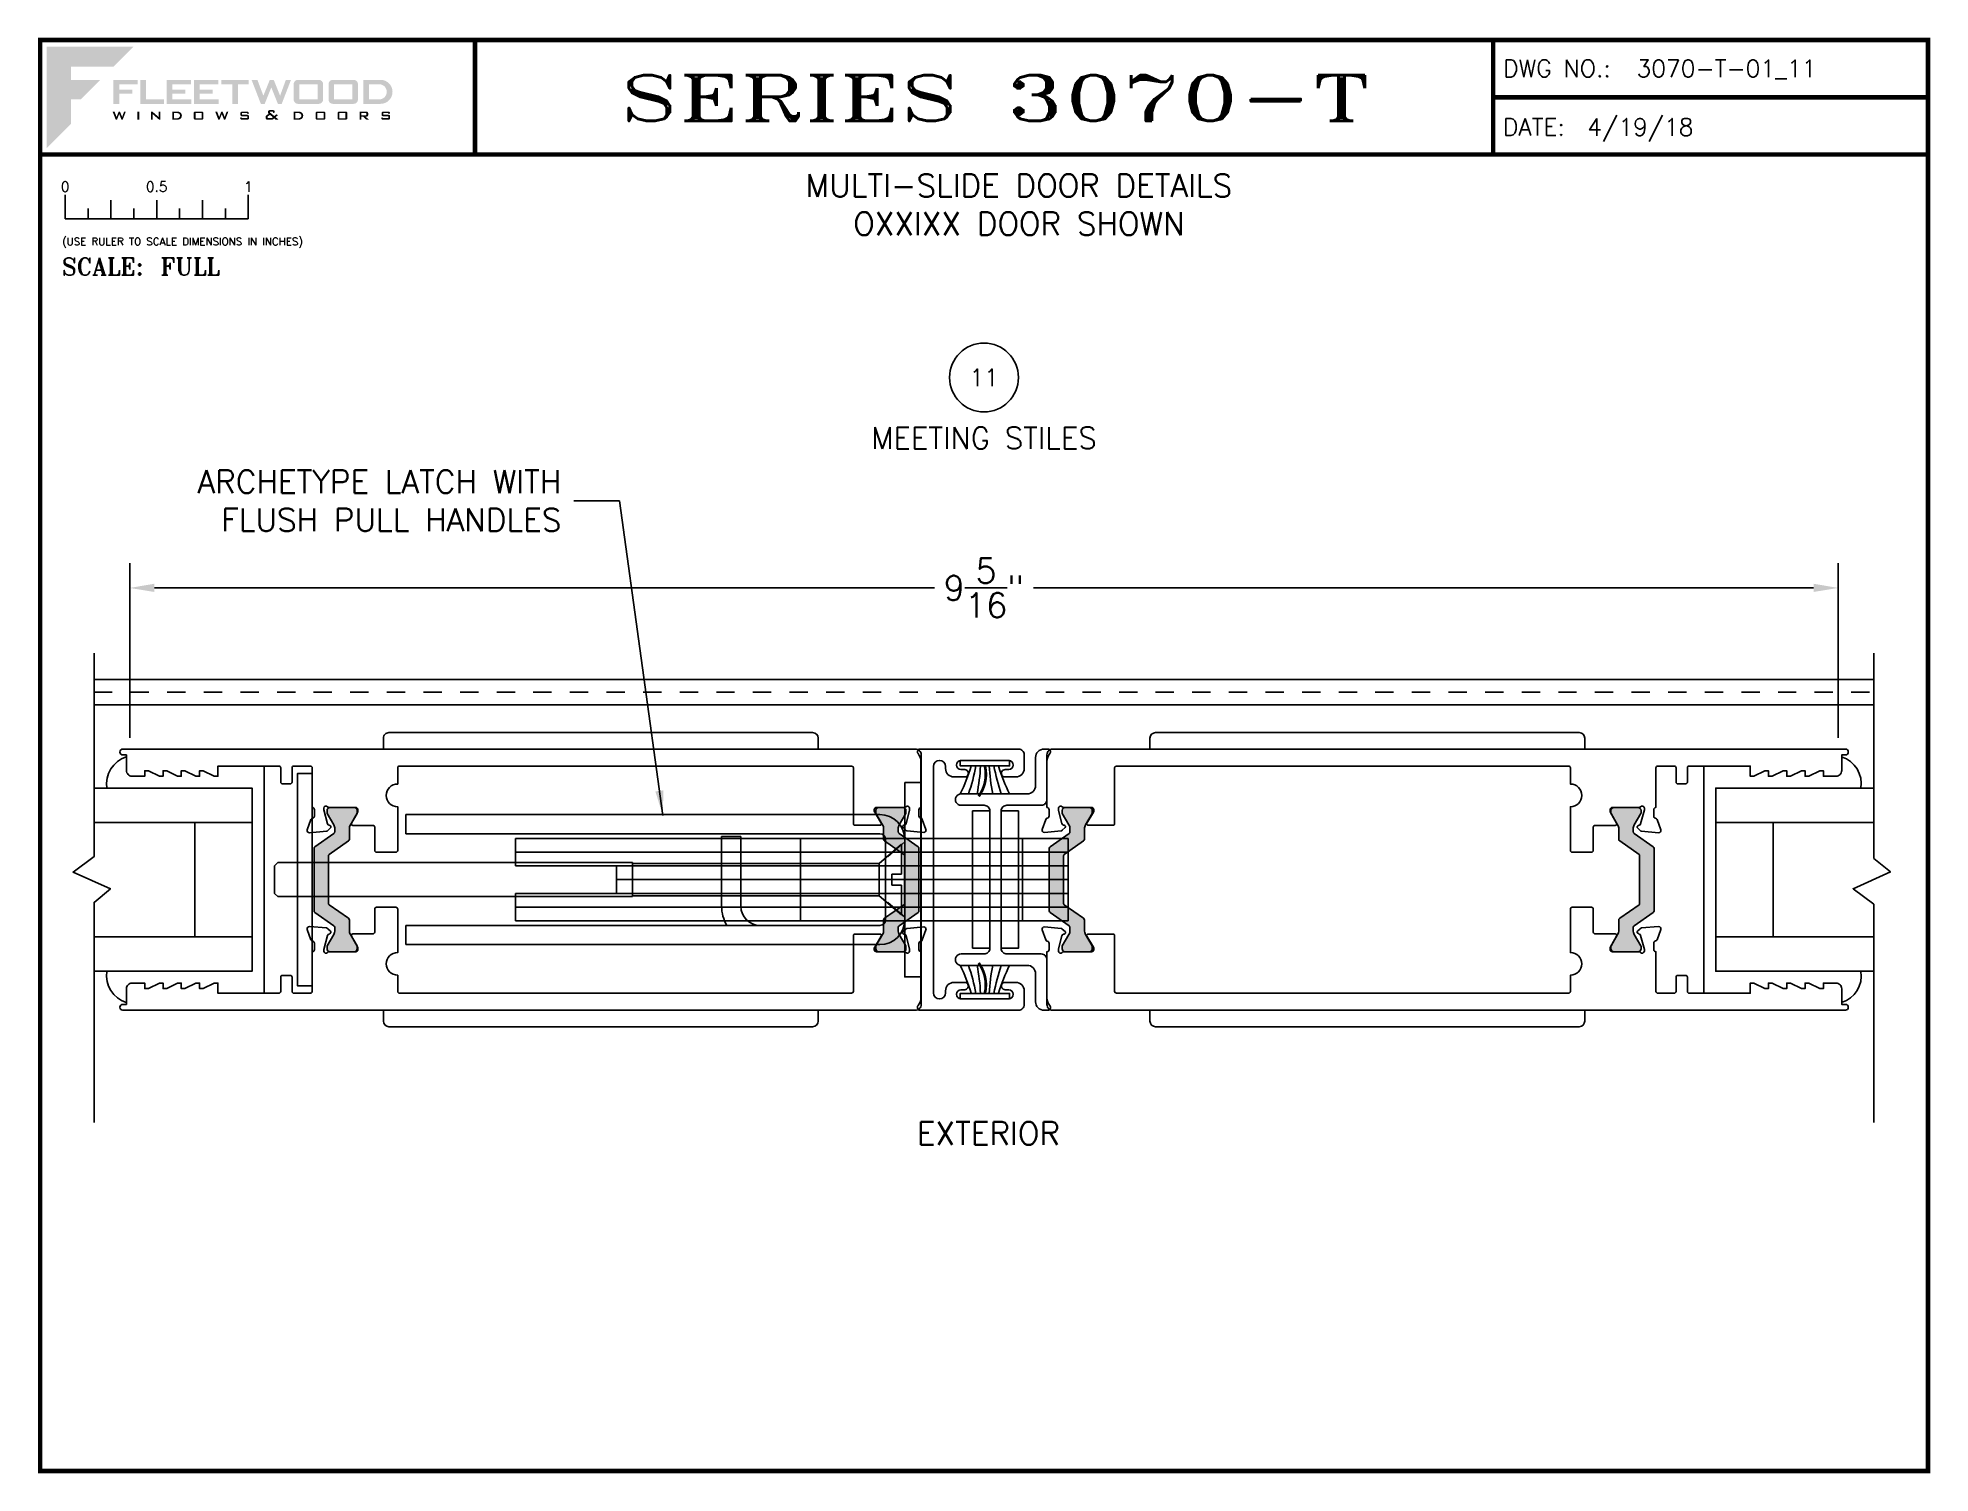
# Paper-space layout 'DETAIL 11' of a CAD drawing. Extents: x 0.1 to 10.5, y 0.1 to 7.9.
# The model-space entities are those that its viewports show. They can reach past a viewport. Long polylines and large blocks are cut down to what shows.
import ezdxf
from ezdxf.enums import TextEntityAlignment as Align

# ---------------------------------------------------------------- set-up
doc = ezdxf.new("R2010")
doc.units = 0
doc.header["$LTSCALE"] = 0.25
doc.header["$MEASUREMENT"] = 0
doc.linetypes.add('HIDDEN', pattern=[0.375, 0.25, -0.125])
doc.layers.get('0').update_dxf_attribs({"linetype": 'CONTINUOUS'})
doc.layers.get('DEFPOINTS').update_dxf_attribs({"color": 1, "linetype": 'CONTINUOUS'})
for name, color, linetype in [('DIM', 7, 'CONTINUOUS'), ('GLASS-VINYL', 7, 'CONTINUOUS'), ('Hardware', 7, 'CONTINUOUS'), ('I-STRUT', 7, 'CONTINUOUS'), ('SEAL', 7, 'CONTINUOUS'), ('SILL-PAN', 7, 'CONTINUOUS'), ('TEXT', 7, 'CONTINUOUS'), ('TITLE-BLOCK', 7, 'CONTINUOUS'), ('VENT', 5, 'CONTINUOUS')]:
    doc.layers.add(name, color=color, linetype=linetype)
doc.layers.add('VP', color=40, linetype='CONTINUOUS', plot=False)
doc.layers.get('VP').off()
doc.styles.add('ROMANS', font='romans')
doc.styles.add('ROMANT', font='romant')
doc.styles.add('SIMPLEX-094', font='simplex.shx', dxfattribs={"height": 0.094})
doc.styles.get("Standard").update_dxf_attribs({"font": 'simplex.shx'})
doc.dimstyles.new('FULL SCALE', dxfattribs={"dimscale": 0.75, "dimtxt": 0.18, "dimasz": 0.18, "dimexe": 0.18, "dimexo": 0.125, "dimgap": 0.09, "dimtad": 0, "dimtih": 1, "dimtoh": 1, "dimdec": 4, "dimzin": 0, "dimdsep": 46, "dimlunit": 4, "dimtxsty": 'Standard', "dimcen": 0.09, "dimadec": 0, "dimazin": 0, "dimtfac": 1, "dimtdec": 4, "dimtofl": 0, "dimtmove": 0, "dimatfit": 3, "dimfxl": 0, "dimtolj": 1, "dimtzin": 0, "dimarcsym": 0})

# ---------------------------------------------------------------- blocks, each defined once
blk = doc.blocks.new('sectball')
blk.add_circle((0, 0), 0.125)
blk.add_attdef('NO', text='', height=0.062).set_placement((0, 0), align=Align.MIDDLE_CENTER)
for tag, p in [('LINE1', (0, -0.2588)), ('LINE2', (0, -0.3864)), ('LINE3', (0, -0.5214))]:
    blk.add_attdef(tag, text='', height=0.078).set_placement(p, align=Align.CENTER)
blk = doc.blocks.new('Full')
for p, q in [((0.137, -0.219), (0.137, -0.35)), ((0.262, -0.294), (0.262, -0.35)), ((0.387, -0.249), (0.387, -0.35)), ((0.512, -0.294), (0.512, -0.35)), ((0.637, -0.249), (0.637, -0.35)), ((0.762, -0.294), (0.762, -0.35)), ((0.887, -0.249), (0.887, -0.35)), ((1.012, -0.294), (1.012, -0.35)), ((1.137, -0.219), (1.137, -0.35)), ((0.137, -0.35), (1.137, -0.35))]:
    blk.add_line(p, q)
for s, p in [('0', (0.137, -0.219)), ('0.5', (0.637, -0.219)), ('1', (1.137, -0.219))]:
    blk.add_text(s, height=0.055).set_placement(p, align=Align.BOTTOM_CENTER)
at = {"style": 'ROMANS'}
blk.add_text('(USE RULER TO SCALE DIMENSIONS IN INCHES)', height=0.04115, dxfattribs=at).set_placement((0.12, -0.495))
blk = doc.blocks.new('Fleetwood_Logo_6-10-15')
h = blk.add_hatch(color=154)
h.dxf.hatch_style = 1
h.paths.add_polyline_path([(0.2526, -0.0017), (0.0019, -0.0017), (0.0019, -0.2942), (0.0725, -0.2236), (0.0725, -0.1535), (0.1007, -0.1535), (0.1567, -0.0976), (0.0725, -0.0976), (0.0725, -0.0596), (0.1946, -0.0596)])
h = blk.add_hatch(color=251)
h.dxf.hatch_style = 1
h.paths.add_polyline_path([(0.2487, -0.1256), (0.2112, -0.1256), (0.2112, -0.1102), (0.2647, -0.1102), (0.2647, -0.0976), (0.1946, -0.0976), (0.1946, -0.1667), (0.2112, -0.1667), (0.2112, -0.1377), (0.2487, -0.1377)])
h = blk.add_hatch(color=251)
h.dxf.hatch_style = 1
h.paths.add_polyline_path([(0.2886, -0.0976), (0.272, -0.0976), (0.272, -0.1667), (0.3401, -0.1667), (0.3401, -0.1535), (0.2886, -0.1535)])
h = blk.add_hatch(color=251)
h.dxf.hatch_style = 1
h.paths.add_polyline_path([(0.4175, -0.0976), (0.3474, -0.0976), (0.3474, -0.1667), (0.4185, -0.1667), (0.4185, -0.1534), (0.364, -0.1534), (0.364, -0.1377), (0.4015, -0.1377), (0.4015, -0.1256), (0.364, -0.1256), (0.364, -0.1102), (0.4175, -0.1102)])
h = blk.add_hatch(color=251)
h.dxf.hatch_style = 1
h.paths.add_polyline_path([(0.4965, -0.0976), (0.4264, -0.0976), (0.4264, -0.1667), (0.4975, -0.1667), (0.4975, -0.1534), (0.443, -0.1534), (0.443, -0.1377), (0.4804, -0.1377), (0.4804, -0.1256), (0.443, -0.1256), (0.443, -0.1102), (0.4965, -0.1102)])
h = blk.add_hatch(color=251)
h.dxf.hatch_style = 1
h.paths.add_polyline_path([(0.5842, -0.0976), (0.5054, -0.0976), (0.5054, -0.1102), (0.5365, -0.1102), (0.5365, -0.1667), (0.5531, -0.1667), (0.5531, -0.1102), (0.5842, -0.1102)])
h = blk.add_hatch(color=251)
h.dxf.hatch_style = 1
h.paths.add_polyline_path([(0.6089, -0.0976), (0.5921, -0.0976), (0.6188, -0.1667), (0.63, -0.1667), (0.6489, -0.1192), (0.6679, -0.1667), (0.6789, -0.1667), (0.7056, -0.0976), (0.6908, -0.0976), (0.6742, -0.1433), (0.6558, -0.0976), (0.6446, -0.0976), (0.6261, -0.1433)])
h = blk.add_hatch(color=251)
h.dxf.hatch_style = 1
h.paths.add_polyline_path([(0.7853, -0.0976), (0.726, -0.0976, 0.414214), (0.7133, -0.1102), (0.7133, -0.154, 0.414214), (0.726, -0.1667), (0.7853, -0.1667, 0.414214), (0.798, -0.154), (0.798, -0.1102, 0.414214)])
h.paths.add_polyline_path([(0.7819, -0.1102), (0.7819, -0.154), (0.7294, -0.154), (0.7294, -0.1102)], flags=16)
h = blk.add_hatch(color=251)
h.dxf.hatch_style = 1
h.paths.add_polyline_path([(0.8856, -0.0976), (0.8262, -0.0976, 0.414214), (0.8136, -0.1102), (0.8136, -0.154, 0.414214), (0.8262, -0.1667), (0.8856, -0.1667, 0.414214), (0.8982, -0.154), (0.8982, -0.1102, 0.414214)])
h.paths.add_polyline_path([(0.8822, -0.1102), (0.8822, -0.154), (0.8296, -0.154), (0.8296, -0.1102)], flags=16)
h = blk.add_hatch(color=251)
h.dxf.hatch_style = 1
h.paths.add_polyline_path([(0.9632, -0.0976), (0.914, -0.0976), (0.914, -0.1667), (0.9632, -0.1667, 1)])
h.paths.add_polyline_path([(0.9301, -0.1102), (0.9593, -0.1102, -1), (0.9593, -0.154), (0.9301, -0.154)], flags=16)
h = blk.add_hatch(color=7)
h.dxf.hatch_style = 1
h.paths.add_polyline_path([(0.2301, -0.1891), (0.2251, -0.1891), (0.2196, -0.2043), (0.2134, -0.1891), (0.2097, -0.1891), (0.2035, -0.2043), (0.1978, -0.1891), (0.1922, -0.1891), (0.2011, -0.2121), (0.2048, -0.2121), (0.2112, -0.1963), (0.2175, -0.2121), (0.2212, -0.2121)])
h = blk.add_hatch(color=7)
h.dxf.hatch_style = 1
h.paths.add_polyline_path([(0.2691, -0.1891), (0.2637, -0.1891), (0.2637, -0.2118), (0.2637, -0.2121), (0.2691, -0.2121)])
h = blk.add_hatch(color=7)
h.dxf.hatch_style = 1
h.paths.add_polyline_path([(0.3077, -0.1964), (0.3259, -0.2121), (0.3298, -0.2121), (0.3298, -0.1891), (0.325, -0.1891), (0.325, -0.2047), (0.3067, -0.1891), (0.3029, -0.1891), (0.3029, -0.2121), (0.3077, -0.2121)])
h = blk.add_hatch(color=7)
h.dxf.hatch_style = 1
h.paths.add_polyline_path([(0.3801, -0.1891), (0.3637, -0.1891), (0.3637, -0.2121), (0.3801, -0.2121, 1)])
h.paths.add_polyline_path([(0.3691, -0.2079), (0.3691, -0.1933), (0.3788, -0.1933, -1), (0.3788, -0.2079)], flags=16)
h = blk.add_hatch(color=7)
h.dxf.hatch_style = 1
h.paths.add_polyline_path([(0.4537, -0.2079), (0.4537, -0.1933, 0.414214), (0.4495, -0.1891), (0.4297, -0.1891, 0.414214), (0.4255, -0.1933), (0.4255, -0.2079, 0.414214), (0.4297, -0.2121), (0.4495, -0.2121, 0.414214)])
h.paths.add_polyline_path([(0.4308, -0.2079), (0.4308, -0.1933), (0.4484, -0.1933), (0.4484, -0.2079)], flags=16)
h = blk.add_hatch(color=7)
h.dxf.hatch_style = 1
h.paths.add_polyline_path([(0.5253, -0.1891), (0.5203, -0.1891), (0.5148, -0.2043), (0.5087, -0.1891), (0.5049, -0.1891), (0.4988, -0.2043), (0.493, -0.1891), (0.4874, -0.1891), (0.4963, -0.2121), (0.5001, -0.2121), (0.5064, -0.1963), (0.5127, -0.2121), (0.5164, -0.2121)])
h = blk.add_hatch(color=7)
h.dxf.hatch_style = 1
h.paths.add_polyline_path([(0.5801, -0.1891), (0.5643, -0.1891, 0.414214), (0.56, -0.1933), (0.56, -0.1981, 0.414214), (0.5643, -0.2024), (0.58, -0.2024), (0.58, -0.2078), (0.5637, -0.2078), (0.5637, -0.2052), (0.5591, -0.2062), (0.5591, -0.2078, 0.414214), (0.5634, -0.2121), (0.5805, -0.2121, 0.414214), (0.5848, -0.2078), (0.5848, -0.2024, 0.414214), (0.5805, -0.1982), (0.5648, -0.1982), (0.5648, -0.193), (0.5798, -0.193), (0.5798, -0.1958), (0.5843, -0.1948), (0.5843, -0.1933, 0.414214)])
h = blk.add_hatch(color=7)
h.dxf.hatch_style = 1
h.paths.add_polyline_path([(0.645, -0.1913, -0.222262), (0.6447, -0.1906), (0.6447, -0.1892), (0.6535, -0.1892), (0.6535, -0.193), (0.6587, -0.1918), (0.6587, -0.189, 0.414214), (0.6544, -0.1847), (0.6437, -0.1847, 0.414214), (0.6394, -0.189), (0.6394, -0.1922, 0.222262), (0.6407, -0.1948), (0.6415, -0.1955), (0.6345, -0.1998, 0.260684), (0.6329, -0.2027), (0.6329, -0.2078, 0.414214), (0.6372, -0.2121), (0.6514, -0.2121, 0.17577), (0.6536, -0.2113), (0.657, -0.2085), (0.6614, -0.2121), (0.6699, -0.2121), (0.6613, -0.2049), (0.6676, -0.1997), (0.6637, -0.1964), (0.6574, -0.2017)])
h.paths.add_polyline_path([(0.6532, -0.2052), (0.6509, -0.2072, -0.17577), (0.6502, -0.2074), (0.6382, -0.2074), (0.6382, -0.2033, -0.260684), (0.6387, -0.2025), (0.6451, -0.1985)], flags=16)
h = blk.add_hatch(color=7)
h.dxf.hatch_style = 1
h.paths.add_polyline_path([(0.7294, -0.1891), (0.713, -0.1891), (0.713, -0.2121), (0.7294, -0.2121, 1)])
h.paths.add_polyline_path([(0.7184, -0.2079), (0.7184, -0.1933), (0.7281, -0.1933, -1), (0.7281, -0.2079)], flags=16)
h = blk.add_hatch(color=7)
h.dxf.hatch_style = 1
h.paths.add_polyline_path([(0.8045, -0.2079), (0.8045, -0.1933, 0.414214), (0.8003, -0.1891), (0.7805, -0.1891, 0.414214), (0.7763, -0.1933), (0.7763, -0.2079, 0.414214), (0.7805, -0.2121), (0.8003, -0.2121, 0.414214)])
h.paths.add_polyline_path([(0.7816, -0.2079), (0.7816, -0.1933), (0.7992, -0.1933), (0.7992, -0.2079)], flags=16)
h = blk.add_hatch(color=7)
h.dxf.hatch_style = 1
h.paths.add_polyline_path([(0.8678, -0.2079), (0.8678, -0.1933, 0.414214), (0.8636, -0.1891), (0.8438, -0.1891, 0.414214), (0.8396, -0.1933), (0.8396, -0.2079, 0.414214), (0.8438, -0.2121), (0.8636, -0.2121, 0.414214)])
h.paths.add_polyline_path([(0.8449, -0.2079), (0.8449, -0.1933), (0.8624, -0.1933), (0.8624, -0.2079)], flags=16)
h = blk.add_hatch(color=7)
h.dxf.hatch_style = 1
h.paths.add_polyline_path([(0.9277, -0.1993), (0.9277, -0.1933, 0.414214), (0.9235, -0.1891), (0.9028, -0.1891), (0.9028, -0.2121), (0.9082, -0.2121), (0.9082, -0.2035), (0.9131, -0.2035), (0.9224, -0.2121), (0.9303, -0.2121), (0.9197, -0.2035), (0.9235, -0.2035, 0.414214)])
h.paths.add_polyline_path([(0.9082, -0.1993), (0.9082, -0.1933), (0.9214, -0.1933, -0.414214), (0.9224, -0.1943), (0.9224, -0.1983, -0.414214), (0.9214, -0.1993)], flags=16)
h = blk.add_hatch(color=7)
h.dxf.hatch_style = 1
h.paths.add_polyline_path([(0.9867, -0.1982), (0.971, -0.1982), (0.971, -0.193), (0.9859, -0.193), (0.9859, -0.1958), (0.9905, -0.1948), (0.9905, -0.1933, 0.414214), (0.9863, -0.1891), (0.9705, -0.1891, 0.414214), (0.9662, -0.1933), (0.9662, -0.1981, 0.414214), (0.9705, -0.2024), (0.9862, -0.2024), (0.9862, -0.2078), (0.9699, -0.2078), (0.9699, -0.2052), (0.9653, -0.2062), (0.9653, -0.2078, 0.414214), (0.9696, -0.2121), (0.9867, -0.2121, 0.414214), (0.991, -0.2078), (0.991, -0.2024, 0.414214)])
blk = doc.blocks.new('A-SIZE_L')
for p, q in [((8.095, 7.907), (8.095, 7.282)), ((8.095, 7.594), (10.47, 7.594)), ((0.157, 7.282), (10.47, 7.282))]:
    blk.add_line(p, q)
at = {"const_width": 0.025}
for points in [[(0.157, 7.907), (10.47, 7.907), (10.47, 0.093), (0.157, 0.093), (0.157, 7.907)], [(2.532, 7.907), (2.532, 7.282)], [(8.095, 7.907), (8.095, 7.282)], [(8.095, 7.594), (10.47, 7.594)], [(0.157, 7.282), (10.47, 7.282)]]:
    blk.add_lwpolyline(points, dxfattribs=at)
at = {"xscale": 1.898091133004928, "yscale": 1.898091133004928, "zscale": 1.898091133004928}
blk.add_blockref('Fleetwood_Logo_6-10-15', (0.188, 7.875), dxfattribs=at)
for s, style, p in [('DWG NO.:', 'SIMPLEX-094', (8.149, 7.705)), ('DATE:', 'SIMPLEX-094', (8.148, 7.385)), ('SCALE:', 'ROMANT', (0.276, 6.623))]:
    blk.add_text(s, height=0.094, dxfattribs=dict(style=style)).set_placement(p)
for tag, p, style in [('DWG_NO', (8.878, 7.705), 'SIMPLEX-094'), ('DATE', (8.609, 7.385), 'SIMPLEX-094'), ('SCALE', (0.814, 6.623), 'ROMANT')]:
    blk.add_attdef(tag, p, '', height=0.094, dxfattribs=dict(style=style))
for tag, height, style, width, p, p2 in [('DWG_NO', 0.094, 'SIMPLEX-094', 2.60233, (8.876, 7.704), (10.367, 7.704)), ('PRODUCT', 0.25, 'ROMANT', 2.260212, (3.282, 7.465), (7.345, 7.465))]:
    blk.add_attdef(tag, text='', height=height, dxfattribs=dict(style=style, width=width)).set_placement(p, p2, align=Align.FIT)
blk = doc.blocks.new('*D83')
at = {"layer": 'DEFPOINTS', "color": 0}
for p in [(9.98, 4.915), (0.646, 4.003), (9.98, 4.003)]:
    blk.add_point(p, dxfattribs=at)
at = {"layer": 'DIM', "color": 0, "lineweight": -2}
for p, q in [((0.646, 4.097), (0.646, 5.05)), ((9.98, 4.097), (9.98, 5.05)), ((0.781, 4.915), (5.043, 4.915)), ((9.845, 4.915), (5.583, 4.915))]:
    blk.add_line(p, q, dxfattribs=at)
at = {"layer": 'DIM', "color": 0}
for points in [[(0.781, 4.938), (0.781, 4.893), (0.646, 4.915)], [(9.845, 4.938), (9.845, 4.893), (9.98, 4.915)]]:
    blk.add_solid(points, dxfattribs=at)
at = {"layer": 'DIM', "color": 0, "insert": (5.313, 4.915), "char_height": 0.135, "attachment_point": 5}
blk.add_mtext('\\A1;9{\\H1.000000x;\\S5/16;}"', dxfattribs=at)
blk = doc.blocks.new('*U166')
for centre, radius, start, end in [((-0.303, 1.135), 1.112, 287.4409, 295.9325), ((-0.19, 1.188), 1.16, 280.9256, 288.7507), ((-0.031, 1.124), 1.102, 273.1709, 281.1969), ((-0.031, -1.124), 1.102, 78.8031, 86.8291), ((-0.19, -1.188), 1.16, 71.2493, 79.0744), ((-0.303, -1.135), 1.112, 64.0675, 72.5591)]:
    blk.add_arc(centre, radius, start, end)
at = {"layer": 'SEAL'}
blk.add_lwpolyline([(0, -0.135), (0, 0.135), (0.03, 0.135), (0.03, -0.135)], close=True, dxfattribs=at)
at = {"layer": 'SEAL', "const_width": 0.015}
blk.add_lwpolyline([(0.03, 0, 0.219791), (0.196, 0.034)], format="xyb", dxfattribs=at)
at = {"flags": 9}
for tag, p in [('MANUFACTURER_PART_#', (0, -0.199)), ('FLEETWOOD_PART_#', (-0.001, -0.249))]:
    blk.add_attdef(tag, p, '', height=0.0312, dxfattribs=at)
blk = doc.blocks.new('Yoke Strike Plate')
for points in [[(-0.094, -0.375), (-0.094, 0.375), (0, 0.375), (0, -0.375)], [(0.062, -0.375), (0.062, 0.375), (0.156, 0.375), (0.156, -0.375)]]:
    blk.add_lwpolyline(points, close=True)
blk = doc.blocks.new('3776-Archetype_Lock_Stile')
at = {"layer": 'I-STRUT'}
h = blk.add_hatch(color=256, dxfattribs=at)
h.dxf.hatch_style = 1
h.paths.add_polyline_path([(0.079, 0.131, -0.244698), (0.082, 0.137), (0.188, 0.211, 0.244698), (0.193, 0.221), (0.193, 0.276, -0.131652), (0.199, 0.299), (0.235, 0.362, 0.131652), (0.236, 0.366), (0.236, 0.378, 0.414214), (0.22, 0.394), (0.087, 0.394, 0.414837), (0.071, 0.378), (0.071, 0.366, 0.131652), (0.072, 0.362), (0.108, 0.299, -0.131652), (0.114, 0.276), (0.114, 0.262, -0.244698), (0.109, 0.252), (0.005, 0.179, 0.244698), (0, 0.17), (0, -0.17, 0.244698), (0.005, -0.179), (0.109, -0.252, -0.103471), (0.112, -0.256, -0.13774), (0.114, -0.262), (0.114, -0.276, -0.131652), (0.108, -0.299), (0.072, -0.362, 0.131652), (0.071, -0.366), (0.071, -0.378, 0.414214), (0.087, -0.394), (0.22, -0.394, 0.414817), (0.236, -0.378), (0.236, -0.366, 0.131652), (0.235, -0.362), (0.199, -0.299, -0.131652), (0.193, -0.276), (0.193, -0.221, 0.244698), (0.188, -0.211), (0.082, -0.137, -0.244698), (0.079, -0.131)])
h = blk.add_hatch(color=256, dxfattribs=at)
h.dxf.hatch_style = 1
h.paths.add_polyline_path([(3.305, 0.17, 0.244698), (3.3, 0.179), (3.196, 0.252, -0.244698), (3.191, 0.262), (3.191, 0.276, -0.131652), (3.197, 0.299), (3.233, 0.362, 0.131652), (3.234, 0.366), (3.234, 0.378, 0.414214), (3.218, 0.394), (3.085, 0.394, 0.414833), (3.069, 0.378), (3.069, 0.366, 0.143191), (3.07, 0.361), (3.07, 0.361), (3.106, 0.299, -0.131652), (3.112, 0.276), (3.112, 0.221, 0.244698), (3.117, 0.211), (3.223, 0.137, -0.244698), (3.226, 0.131), (3.226, -0.131, -0.244698), (3.223, -0.137), (3.117, -0.211, 0.244698), (3.112, -0.221), (3.112, -0.276, -0.131652), (3.106, -0.299), (3.07, -0.361), (3.07, -0.362, 0.113585), (3.069, -0.366), (3.069, -0.378, 0.414214), (3.085, -0.394), (3.218, -0.394, 0.414849), (3.234, -0.378), (3.234, -0.366, 0.131652), (3.233, -0.362), (3.197, -0.299, -0.131652), (3.191, -0.276), (3.191, -0.262, -0.13774), (3.193, -0.256, -0.103471), (3.196, -0.252), (3.3, -0.179, 0.244698), (3.305, -0.17)])
for points in [[(3.358, 0.62), (3.415, 0.62), (3.325, 0.62, 0.414214), (3.315, 0.61), (3.315, 0.394, 0.414214), (3.303, 0.382), (3.303, 0.347, 0.359508), (3.313, 0.335, -0.263725), (3.322, 0.328), (3.342, 0.272, -0.548619), (3.33, 0.256), (3.237, 0.264, -0.176327), (3.229, 0.268), (3.215, 0.282, -0.57735), (3.219, 0.295), (3.223, 0.297, 0.267949), (3.231, 0.305), (3.252, 0.381, 0.065543), (3.252, 0.384), (3.252, 0.39, 0.6885), (3.231, 0.398, -0.213422), (3.223, 0.394), (3.077, 0.394, 0.414214), (3.065, 0.382), (3.065, 0.373, 0.137872), (3.067, 0.367), (3.1, 0.308, -0.585524), (3.093, 0.296), (2.983, 0.296, 0.414214), (2.973, 0.286), (2.973, 0.16, -0.414214), (2.963, 0.15), (2.858, 0.15, -0.414214), (2.848, 0.16), (2.848, 0.398, 1), (2.848, 0.522), (2.848, 0.61, 0.414214), (2.838, 0.62), (0.368, 0.62, 0.406968), (0.358, 0.61), (0.358, 0.307, -0.414214), (0.348, 0.297), (0.213, 0.297, -0.585524), (0.206, 0.309), (0.242, 0.368, 0.137872), (0.244, 0.374), (0.244, 0.382, 0.414214), (0.232, 0.394), (0.08, 0.394, -0.213422), (0.071, 0.398, 0.6885), (0.051, 0.39), (0.051, 0.381, 0.065543), (0.051, 0.378), (0.07, 0.306, 0.267949), (0.079, 0.298), (0.083, 0.297, -0.57735), (0.087, 0.284), (0.072, 0.27, -0.176327), (0.065, 0.266), (-0.026, 0.258, -0.548619), (-0.038, 0.274), (-0.038, 0.274), (-0.018, 0.329, -0.263725), (-0.01, 0.336, 0.359508), (0, 0.348), (0, 0.382, 0.414214), (-0.012, 0.394), (-0.012, 0.682, -0.414214), (0.019, 0.713), (4.35, 0.713, -1), (4.35, 0.681), (4.33, 0.681), (4.33, 0.596, -0.414214), (4.299, 0.565), (4.23, 0.565), (4.23, 0.595), (4.21, 0.595), (4.15, 0.565), (4.13, 0.565), (4.13, 0.595), (4.11, 0.595), (4.05, 0.565), (4.03, 0.565), (4.03, 0.595), (4.01, 0.595), (3.95, 0.565), (3.93, 0.565), (3.93, 0.595), (3.91, 0.595), (3.85, 0.565), (3.83, 0.565), (3.83, 0.62), (3.497, 0.62, 0.414214), (3.487, 0.61), (3.487, 0.533, -0.414214), (3.477, 0.523), (3.435, 0.523, -0.414214), (3.425, 0.533), (3.425, 0.61, 0.414214), (3.415, 0.62)], [(3.358, -0.62), (3.415, -0.62), (3.325, -0.62, -0.414214), (3.315, -0.61), (3.315, -0.394, -0.414214), (3.303, -0.382), (3.303, -0.347, -0.359508), (3.313, -0.335, 0.263725), (3.322, -0.328), (3.342, -0.272, 0.548619), (3.33, -0.256), (3.237, -0.264, 0.176327), (3.229, -0.268), (3.215, -0.282, 0.57735), (3.219, -0.295), (3.223, -0.297, -0.267949), (3.231, -0.305), (3.252, -0.381, -0.065543), (3.252, -0.384), (3.252, -0.39, -0.6885), (3.231, -0.398, 0.213422), (3.223, -0.394), (3.077, -0.394, -0.414214), (3.065, -0.382), (3.065, -0.373, -0.137872), (3.067, -0.367), (3.1, -0.308, 0.585524), (3.093, -0.296), (2.983, -0.296, -0.414214), (2.973, -0.286), (2.973, -0.161, 0.414214), (2.963, -0.151), (2.858, -0.151, 0.414214), (2.848, -0.161), (2.848, -0.398, -1), (2.848, -0.522), (2.848, -0.61, -0.414214), (2.838, -0.62), (0.368, -0.62, -0.406968), (0.358, -0.61), (0.358, -0.307, 0.414214), (0.348, -0.297), (0.213, -0.297, 0.585524), (0.206, -0.309), (0.242, -0.368, -0.137872), (0.244, -0.374), (0.244, -0.382, -0.414214), (0.232, -0.394), (0.08, -0.394, 0.213422), (0.071, -0.398, -0.6885), (0.051, -0.39), (0.051, -0.381, -0.065543), (0.051, -0.378), (0.07, -0.306, -0.267949), (0.079, -0.298), (0.083, -0.297, 0.57735), (0.087, -0.284), (0.072, -0.27, 0.176327), (0.065, -0.266), (-0.026, -0.258, 0.548619), (-0.038, -0.274), (-0.038, -0.274), (-0.018, -0.329, 0.263725), (-0.01, -0.336, -0.359508), (0, -0.348), (0, -0.382, -0.414214), (-0.012, -0.394), (-0.012, -0.682, 0.414214), (0.019, -0.713), (4.35, -0.713, 1), (4.35, -0.681), (4.33, -0.681), (4.33, -0.596, 0.414214), (4.299, -0.565), (4.23, -0.565), (4.23, -0.595), (4.21, -0.595), (4.15, -0.565), (4.13, -0.565), (4.13, -0.595), (4.11, -0.595), (4.05, -0.565), (4.03, -0.565), (4.03, -0.595), (4.01, -0.595), (3.95, -0.565), (3.93, -0.565), (3.93, -0.595), (3.91, -0.595), (3.85, -0.565), (3.83, -0.565), (3.83, -0.62), (3.497, -0.62, -0.414214), (3.487, -0.61), (3.487, -0.533, 0.414214), (3.477, -0.523), (3.435, -0.523, 0.414214), (3.425, -0.533), (3.425, -0.61, -0.414214), (3.415, -0.62)]]:
    blk.add_lwpolyline(points, format="xyb")
for points in [[(0.079, 0.131), (0.079, -0.131, 0.244698), (0.082, -0.137), (0.188, -0.211, -0.244698), (0.193, -0.221), (0.193, -0.276, 0.131652), (0.199, -0.299), (0.235, -0.362, -0.131652), (0.236, -0.366), (0.236, -0.378, -0.414214), (0.22, -0.394), (0.087, -0.394, -0.414214), (0.071, -0.378), (0.071, -0.366, -0.131652), (0.072, -0.362), (0.108, -0.299, 0.131652), (0.114, -0.276), (0.114, -0.262, 0.13774), (0.112, -0.256, 0.103471), (0.109, -0.252), (0.005, -0.179, -0.244698), (0, -0.17), (0, 0.17, -0.244698), (0.005, 0.179), (0.109, 0.252, 0.244698), (0.114, 0.262), (0.114, 0.276, 0.131652), (0.108, 0.299), (0.072, 0.362, -0.131652), (0.071, 0.366), (0.071, 0.378, -0.414214), (0.087, 0.394), (0.22, 0.394, -0.414214), (0.236, 0.378), (0.236, 0.366, -0.131652), (0.235, 0.362), (0.199, 0.299, 0.131652), (0.193, 0.276), (0.193, 0.221, -0.244698), (0.188, 0.211), (0.082, 0.137, 0.244698)], [(3.226, 0.131), (3.226, -0.131, -0.244698), (3.223, -0.137), (3.117, -0.211, 0.244698), (3.112, -0.221), (3.112, -0.276, -0.131652), (3.106, -0.299), (3.07, -0.362, 0.131652), (3.069, -0.366), (3.069, -0.378, 0.414214), (3.085, -0.394), (3.218, -0.394, 0.414214), (3.234, -0.378), (3.234, -0.366, 0.131652), (3.233, -0.362), (3.197, -0.299, -0.131652), (3.191, -0.276), (3.191, -0.262, -0.13774), (3.193, -0.256, -0.103471), (3.196, -0.252), (3.3, -0.179, 0.244698), (3.305, -0.17), (3.305, 0.17, 0.244698), (3.3, 0.179), (3.196, 0.252, -0.244698), (3.191, 0.262), (3.191, 0.276, -0.131652), (3.197, 0.299), (3.233, 0.362, 0.131652), (3.234, 0.366), (3.234, 0.378, 0.414214), (3.218, 0.394), (3.085, 0.394, 0.414214), (3.069, 0.378), (3.069, 0.366, 0.131652), (3.07, 0.362), (3.106, 0.299, -0.131652), (3.112, 0.276), (3.112, 0.221, 0.244698), (3.117, 0.211), (3.223, 0.137, -0.244698)]]:
    blk.add_lwpolyline(points, format="xyb", close=True, dxfattribs=at)
blk = doc.blocks.new('Flush_Pull_Archetype')
at = {"layer": 'Hardware'}
for p, q in [((-2.926, 0.773), (-2.926, 0.713)), ((-0.581, 0.803), (-2.896, 0.803)), ((-0.551, 0.713), (-0.551, 0.773))]:
    blk.add_line(p, q, dxfattribs=at)
for centre, start, end in [((-2.896, 0.773), 90, 180), ((-0.581, 0.773), 0, 90)]:
    blk.add_arc(centre, 0.03, start, end, dxfattribs=at)
blk = doc.blocks.new('Flush_Pulls_Archetype')
at = {"layer": 'Hardware'}
blk.add_blockref('Flush_Pull_Archetype', (0, 0), dxfattribs=at)
at = {"layer": 'Hardware', "xscale": -1, "rotation": 180}
blk.add_blockref('Flush_Pull_Archetype', (0, 0), dxfattribs=at)
blk = doc.blocks.new('Archetype_Latch_Thermal')
at = {"layer": 'Hardware'}
for p, q in [((2.803, 0.355), (0.213, 0.355)), ((2.803, 0.25), (2.803, 0.355)), ((-0.815, 0.225), (2.204, 0.225)), ((-0.815, 0.225), (-0.815, -0.225)), ((-0.565, -0.225), (-0.565, 0.225)), ((0.183, -0.22), (0.183, 0.22)), ((0.213, 0.25), (2.803, 0.25)), ((0.647, -0.225), (0.647, 0.225)), ((1.078, 0.235), (0.973, 0.235)), ((0.973, -0.145), (0.973, 0.235)), ((1.078, -0.145), (1.078, 0.235)), ((2.204, 0.225), (2.204, 0.075)), ((-0.815, 0.15), (2.204, 0.15)), ((0.096, 0.193), (0.096, 0.03)), ((0.217, 0.089), (0.096, 0.193)), ((-0.815, 0.075), (2.204, 0.075)), ((-0.815, 0), (1.652, 0)), ((0.096, 0.03), (0.149, 0.03)), ((0.149, 0.03), (0.149, -0.03)), ((0.217, 0.089), (1.565, 0.089)), ((0.217, 0.089), (0.217, -0.089)), ((1.565, 0.093), (3.503, 0.093)), ((1.565, 0.093), (1.565, -0.093)), ((1.652, -0.075), (1.652, 0.075)), ((3.503, 0.093), (3.521, 0.075)), ((3.521, 0.075), (3.521, -0.075)), ((-0.815, -0.075), (2.204, -0.075)), ((0.096, -0.192), (0.096, -0.03)), ((0.096, -0.03), (0.149, -0.03)), ((0.217, -0.089), (0.096, -0.192)), ((0.217, -0.089), (1.565, -0.089)), ((1.565, -0.093), (3.503, -0.093)), ((2.204, -0.075), (2.204, -0.225)), ((3.503, -0.093), (3.521, -0.075)), ((-0.815, -0.15), (2.204, -0.15)), ((-0.815, -0.225), (2.204, -0.225)), ((2.803, -0.25), (0.213, -0.25)), ((2.803, -0.355), (2.803, -0.25)), ((0.213, -0.355), (2.803, -0.355))]:
    blk.add_line(p, q, dxfattribs=at)
at = {"layer": 'Hardware', "ltscale": 0.5}
for p, q in [((0.078, 0.206), (0.171, 0.125)), ((0.171, -0.125), (0.078, -0.205))]:
    blk.add_line(p, q, dxfattribs=at)
at = {"layer": 'Hardware', "ltscale": 0.3}
blk.add_line((0.217, 0), (0.852, 0), dxfattribs=at)
at = {"layer": 'Hardware'}
for points in [[(0.078, 0.531), (-0.012, 0.531), (-0.012, -0.531), (0.078, -0.531)], [(3.315, -0.58), (3.395, -0.58), (3.395, 0.58), (3.315, 0.58)]]:
    blk.add_lwpolyline(points, close=True, dxfattribs=at)
for centre, radius, start, end in [((0.213, 0.22), 0.135, 90, 180), ((0.213, 0.22), 0.03, 90, 180), ((0.868, -0.145), 0.105, 270, 360), ((0.868, -0.145), 0.21, 330, 360), ((0.213, -0.22), 0.135, 180, 270), ((0.213, -0.22), 0.03, 180, 270)]:
    blk.add_arc(centre, radius, start, end, dxfattribs=at)
blk = doc.blocks.new('Thermal_Archetype_Lock_Stile_wHardware')
at = {"xscale": -1}
blk.add_blockref('Flush_Pulls_Archetype', (0.285, 0), dxfattribs=at)
for name in ['3776-Archetype_Lock_Stile', 'Archetype_Latch_Thermal']:
    blk.add_blockref(name, (0.285, 0))
blk = doc.blocks.new('Thermal_Archetype_Meeting_Stiles_wHardware')
blk.add_lwpolyline([(-0.125, 0.651), (0.135, 0.651, -1), (0.135, 0.601), (0.115, 0.601, 1.000009), (0.115, 0.561), (0.174, 0.561, 0.414214), (0.22, 0.607), (0.22, 0.682, 0.414214), (0.189, 0.713), (-0.349, 0.713, 0.650938), (-0.36, 0.688, -0.186452), (-0.344, 0.646), (-0.344, 0), (-0.344, -0.646, -0.186452), (-0.36, -0.688, 0.650938), (-0.349, -0.713), (0.189, -0.713, 0.414214), (0.22, -0.682), (0.22, -0.607, 0.414214), (0.174, -0.561), (0.115, -0.561, 1.000009), (0.115, -0.601), (0.135, -0.601, -1), (0.135, -0.651), (-0.125, -0.651, -1), (-0.125, -0.601), (-0.105, -0.601, 1.000009), (-0.105, -0.561), (-0.164, -0.561, 0.414214), (-0.21, -0.607), (-0.21, -0.618, -1), (-0.276, -0.618), (-0.276, 0.618, -1), (-0.21, 0.618), (-0.21, 0.607, 0.414214), (-0.164, 0.561), (-0.105, 0.561, 1.000009), (-0.105, 0.601), (-0.125, 0.601, -1), (-0.125, 0.651)], format="xyb")
blk.add_lwpolyline([(-0.125, -0.468), (0.236, -0.468, -0.414214), (0.282, -0.514), (0.282, -0.667, 0.414214), (0.328, -0.713), (0.349, -0.713, 0.650938), (0.36, -0.688, -0.186452), (0.344, -0.646), (0.344, -0.437, 0.414214), (0.313, -0.406), (0.125, -0.406, -0.414214), (0.094, -0.375), (0.094, 0.375, -0.414214), (0.125, 0.406), (0.313, 0.406, 0.414214), (0.344, 0.437), (0.344, 0.646, -0.186452), (0.36, 0.688, 0.650938), (0.349, 0.713), (0.328, 0.713, 0.414214), (0.282, 0.667), (0.282, 0.514, -0.414214), (0.236, 0.468), (-0.125, 0.468, 1.000007), (-0.125, 0.406), (0.001, 0.406, -0.414214), (0.032, 0.375), (0.032, -0.375, -0.414214), (0.001, -0.406), (-0.125, -0.406, 1.000007)], format="xyb", close=True)
at = {"xscale": -1}
for name, p in [('Thermal_Archetype_Lock_Stile_wHardware', (-0.07, 0)), ('Flush_Pulls_Archetype', (0.356, 0))]:
    blk.add_blockref(name, p, dxfattribs=at)
blk.add_blockref('3776-Archetype_Lock_Stile', (0.356, 0))
at = {"layer": 'Hardware'}
blk.add_blockref('Yoke Strike Plate', (0.032, 0), dxfattribs=at)
at = {"layer": 'SEAL', "xscale": -1, "rotation": 90}
blk.add_blockref('*U166', (0.005, 0.651), dxfattribs=at)
at = {"layer": 'SEAL', "rotation": 90}
blk.add_blockref('*U166', (0.005, -0.651), dxfattribs=at)

msp = doc.modelspace()

# ---------------------------------------------------------------- linework, layer by layer
at = {"color": 7}
for p, q in [((1.817, -0.667), (2.681, -0.667)), ((2.368, -0.667), (2.368, -0.979)), ((11.541, -0.667), (10.677, -0.667)), ((10.99, -0.667), (10.99, -0.979)), ((2.368, -1.292), (2.368, -0.979)), ((10.99, -1.292), (10.99, -0.979)), ((1.817, -1.292), (2.681, -1.292)), ((11.541, -1.292), (10.677, -1.292))]:
    msp.add_line(p, q, dxfattribs=at)
for points in [[(1.817, -0.479), (2.681, -0.479), (2.681, -0.979), (2.681, -1.479), (1.817, -1.479)], [(11.541, -0.479), (10.677, -0.479), (10.677, -0.979), (10.677, -1.479), (11.541, -1.479)]]:
    msp.add_lwpolyline(points, dxfattribs=at)
at = {"layer": 'DIM'}
for p, q in [((1.817, 0.114), (11.541, 0.114)), ((1.817, -0.025), (11.541, -0.025))]:
    msp.add_line(p, q, dxfattribs=at)
at = {"layer": 'GLASS-VINYL', "color": 7}
for p, q in [((2.746, -0.359), (2.746, -1.599)), ((10.612, -0.359), (10.612, -1.599))]:
    msp.add_line(p, q, dxfattribs=at)
at = {"layer": 'GLASS-VINYL'}
for points in [[(1.527, 0.257), (1.527, -0.853), (1.412, -0.938), (1.616, -1.029), (1.527, -1.103), (1.527, -5.931)], [(1.817, 0.257), (1.817, -0.853), (1.703, -0.938), (1.907, -1.029), (1.817, -1.103), (1.817, -5.931)], [(11.541, -5.931), (11.541, -1.113), (11.427, -1.029), (11.631, -0.937), (11.541, -0.863), (11.541, 0.257)]]:
    msp.add_lwpolyline(points, dxfattribs=at)
at = {"layer": 'GLASS-VINYL', "color": 7}
for centre, start, end in [((2.039, -0.455), 107.3542, 189.2403), ((11.319, -0.455), 350.7597, 72.6458), ((2.039, -1.504), 170.7597, 252.6458), ((11.319, -1.504), 287.3542, 9.2403)]:
    msp.add_arc(centre, 0.153, start, end, dxfattribs=at)
at = {"layer": 'SILL-PAN', "linetype": 'HIDDEN'}
msp.add_line((1.817, 0.045), (11.541, 0.045), dxfattribs=at)

# ---------------------------------------------------------------- block references
at = {"layer": 'VENT'}
msp.add_blockref('Thermal_Archetype_Meeting_Stiles_wHardware', (6.679, -0.979), dxfattribs=at)

psp = doc.layouts.new('DETAIL 11')

# ---------------------------------------------------------------- block references
at = {"layer": 'TEXT', "xscale": 1.504, "yscale": 1.504, "zscale": 1.504}
psp.add_blockref('sectball', (5.31325, 6.06419), dxfattribs=at).add_auto_attribs({'NO': '11', 'LINE1': 'MEETING STILES'})
at = {"layer": 'TITLE-BLOCK'}
ref = psp.add_blockref('A-SIZE_L', (0, 0), dxfattribs=at)
ref.add_attrib('DATE', '4/19/18', (8.60916, 7.38469), dxfattribs={"layer": '0', "height": 0.094, "style": 'SIMPLEX-094'})
ref.add_attrib('SCALE', 'FULL', (0.81442, 6.62314), dxfattribs={"layer": '0', "height": 0.094, "style": 'ROMANT'})
ref.add_attrib('PRODUCT', 'SERIES 3070-T', dxfattribs={"layer": '0', "height": 0.25, "style": 'ROMANT', "width": 1.324706}).set_placement((3.32575, 7.46527), (7.42603, 7.46527), align=Align.FIT)
ref.add_attrib('DWG_NO', '3070-T-01_11', (8.87809, 7.70479), dxfattribs={"layer": '0', "height": 0.094, "style": 'SIMPLEX-094'})
psp.add_blockref('Full', (0.15675, 7.2815), dxfattribs=at)

# ---------------------------------------------------------------- texts
at = {"layer": 'TEXT'}
psp.add_text('EXTERIOR', height=0.125, dxfattribs=at).set_placement((5.33778, 1.87412), align=Align.CENTER)
at = {"layer": 'TEXT', "insert": (5.50438, 7.00849), "char_height": 0.125, "width": 5.1807452, "attachment_point": 5}
psp.add_mtext('MULTI-SLIDE DOOR DETAILS\\POXXIXX DOOR SHOWN', dxfattribs=at)
at = {"layer": 'TEXT', "insert": (3.00455, 5.55784), "char_height": 0.125, "attachment_point": 3}
psp.add_mtext('\\A1;ARCHETYPE LATCH WITH\\PFLUSH PULL HANDLES', dxfattribs=at)

# ---------------------------------------------------------------- dimensions: what is measured, and where the dimension line sits
at = {"layer": 'DIM'}
dim = psp.add_linear_dim(base=(9.98005, 4.91538), p1=(0.64645, 4.00338), p2=(9.98005, 4.00307), dimstyle='FULL SCALE', dxfattribs=at)
dim.commit()
dim.dimension.update_dxf_attribs({"geometry": '*D83', "text_midpoint": (5.31325, 4.91538), "dimtype": 160})

# ---------------------------------------------------------------- leaders
at = {"layer": 'TEXT', "annotation_type": 0, "has_hookline": 1, "hookline_direction": 1, "text_width": 2.29167}
psp.add_leader([(3.55845, 3.67301), (3.32205, 5.39012), (3.07205, 5.39012)], dimstyle='FULL SCALE', override={"dimgap": 0.09, "dimtad": 0}, dxfattribs=at)

# ---------------------------------------------------------------- viewports
at = {"layer": 'VP'}
psp.add_viewport(center=(5.28971, 3.34091), size=(10.00929, 2.6904961), view_center_point=(6.65566, -0.96019), view_height=2.6904959, dxfattribs=at)

doc.saveas('drawing.dxf')
